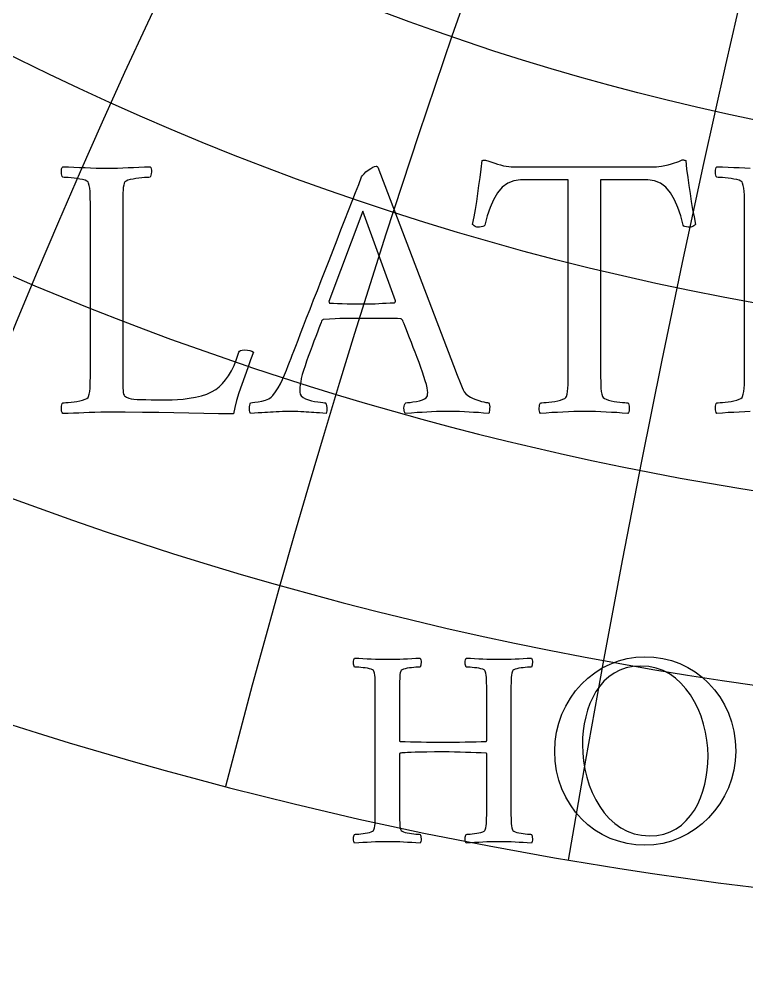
# Model space of a CAD drawing. Header units: millimetres. Extents: x -71 to 71, y -71 to 73.
# Drawn here: x -17.88 to -7.27, y -22.76 to -8.84 of the extents above; entities that cross this region are included whole.
import ezdxf

# ---------------------------------------------------------------- set-up
doc = ezdxf.new("R2010")
doc.units = ezdxf.units.MM
for name, color, linetype in [('CUT_OUTER', 1, 'Continuous'), ('ENGRAVE', 7, 'Continuous'), ('ENGRAVE_FINE', 8, 'Continuous'), ('TEXT', 5, 'Continuous')]:
    doc.layers.add(name, color=color, linetype=linetype)

msp = doc.modelspace()

# ---------------------------------------------------------------- linework, layer by layer
at = {"layer": 'CUT_OUTER'}
msp.add_arc((-0.0002, -0.0002), 71.2199, 143.788848, 87.803032, dxfattribs=at)
at = {"layer": 'ENGRAVE'}
for centre, radius in [((0, 0), 70.2), ((0, 26.6246), 40.2362), ((0, 24.427), 35.4591), ((0, 0), 45.9522), ((0, 0), 30.0798)]:
    msp.add_circle(centre, radius, dxfattribs=at)
for centre, radius, start, end in [((0, 29.3573), 45.6298, 132.21943, 47.78057), ((0, 32.7997), 51.8337, 159.95459, 20.04541), ((0, 37.2113), 59.1294, 179.387133, 0.612867)]:
    msp.add_arc(centre, radius, start, end, dxfattribs=at)
at = {"layer": 'ENGRAVE_FINE'}
for centre, radius, start, end in [((-414.1098, -56.7462), 420.4981, 4.779127, 17.401802), ((-414.1098, -56.7462), 420.4981, 4.779127, 17.401802), ((-200.6173, -56.7462), 213.4925, 9.614941, 34.898449), ((-200.6173, -56.7462), 213.4925, 9.614941, 34.898449), ((200.6173, -56.7462), 213.4925, 145.101551, 170.385059), ((200.6173, -56.7462), 213.4925, 145.101551, 170.385059), ((-126.4722, -56.7462), 146.0375, 14.56643, 52.566013), ((-126.4722, -56.7462), 146.0375, 14.56643, 52.566013), ((126.4722, -56.7462), 146.0375, 127.433987, 165.43357), ((126.4722, -56.7462), 146.0375, 127.433987, 165.43357), ((-87.0203, -56.7462), 113.597, 19.697338, 70.43411), ((-87.0203, -56.7462), 113.597, 19.697338, 70.43411), ((87.0203, -56.7462), 113.597, 109.56589, 160.302662), ((87.0203, -56.7462), 113.597, 109.56589, 160.302662), ((-61.27, -56.7462), 95.3192, 25.078922, 88.440652), ((-61.27, -56.7462), 95.3192, 25.078922, 88.440652), ((61.27, -56.7462), 95.3192, 91.559348, 154.921078), ((61.27, -56.7462), 95.3192, 91.559348, 154.921078), ((-42.1574, -56.7462), 84.3148, 30.79319, 100.876652), ((-42.1574, -56.7462), 84.3148, 30.79319, 100.876652), ((42.1574, -56.7462), 84.3148, 79.123348, 149.20681), ((42.1574, -56.7462), 84.3148, 79.123348, 149.20681), ((-26.5766, -56.7462), 77.7049, 36.936769, 111.475271), ((-26.5766, -56.7462), 77.7049, 36.936769, 111.475271), ((26.5766, -56.7462), 77.7049, 68.524729, 143.063231), ((26.5766, -56.7462), 77.7049, 68.524729, 143.063231), ((0, 61.7749), 93.357, 221.240592, 318.759408)]:
    msp.add_arc(centre, radius, start, end, dxfattribs=at)
at = {"layer": 'TEXT'}
for points in [[(-16.3684, -13.94), (-16.3684, -13.9462), (-16.3684, -13.9538), (-16.3684, -13.9628), (-16.3684, -13.9732), (-16.3684, -14), (-16.3684, -14.0306), (-16.3684, -14.0651), (-16.3684, -14.1033), (-16.3681, -14.1426), (-16.367, -14.1801), (-16.3653, -14.2159), (-16.3629, -14.25), (-16.3594, -14.2797), (-16.3546, -14.3026), (-16.3484, -14.3185), (-16.3407, -14.3275), (-16.3115, -14.345), (-16.2792, -14.3586), (-16.2437, -14.3685), (-16.2051, -14.3745), (-16.1593, -14.3782), (-16.102, -14.3808), (-16.0334, -14.3823), (-15.9533, -14.3828), (-15.6488, -14.3828), (-15.5694, -14.3806), (-15.4862, -14.3738), (-15.3992, -14.3626), (-15.3084, -14.3469), (-15.2203, -14.3263), (-15.1416, -14.3005), (-15.0723, -14.2695), (-15.0122, -14.2334), (-14.9633, -14.1939), (-14.9161, -14.1476), (-14.8706, -14.0943), (-14.8268, -14.0341), (-14.7851, -13.9649), (-14.7458, -13.8846), (-14.709, -13.7933), (-14.6746, -13.6909), (-14.6656, -13.6764), (-14.6497, -13.666), (-14.6268, -13.6598), (-14.5971, -13.6577), (-14.5514, -13.6598), (-14.514, -13.666), (-14.485, -13.6764), (-14.4642, -13.6909), (-14.5038, -13.8033), (-14.5452, -13.9192), (-14.5882, -14.0386), (-14.6331, -14.1614), (-14.6747, -14.2815), (-14.7085, -14.3925), (-14.7342, -14.4946), (-14.7521, -14.5877), (-14.9704, -14.587), (-15.188, -14.5849), (-15.4049, -14.5814), (-15.6211, -14.5766), (-15.8439, -14.5717), (-16.0806, -14.5683), (-16.3311, -14.5662), (-16.5954, -14.5655), (-16.6871, -14.566), (-16.7739, -14.5676), (-16.8559, -14.5702), (-16.933, -14.5738), (-17.0085, -14.5774), (-17.0853, -14.58), (-17.1635, -14.5816), (-17.243, -14.5821), (-17.2525, -14.569), (-17.2589, -14.5517), (-17.2622, -14.5302), (-17.2624, -14.5046), (-17.2602, -14.479), (-17.2562, -14.4576), (-17.2505, -14.4403), (-17.243, -14.4271), (-17.223, -14.4266), (-17.196, -14.4251), (-17.1621, -14.4225), (-17.1213, -14.4188), (-17.0775, -14.4138), (-17.0348, -14.4071), (-16.9931, -14.3986), (-16.9524, -14.3884), (-16.917, -14.377), (-16.8908, -14.3649), (-16.8741, -14.3521), (-16.8666, -14.3386), (-16.8568, -14.3029), (-16.8493, -14.2624), (-16.8443, -14.2171), (-16.8417, -14.167), (-16.8405, -14.1133), (-16.8396, -14.0576), (-16.8391, -13.9999), (-16.8389, -13.94), (-16.8389, -11.6317), (-16.8391, -11.5717), (-16.8396, -11.5134), (-16.8405, -11.4568), (-16.8417, -11.402), (-16.8443, -11.3506), (-16.8493, -11.3044), (-16.8568, -11.2634), (-16.8666, -11.2276), (-16.8741, -11.212), (-16.8908, -11.1986), (-16.917, -11.1871), (-16.9524, -11.1778), (-16.9931, -11.17), (-17.0348, -11.1633), (-17.0775, -11.1576), (-17.1213, -11.1529), (-17.1621, -11.1493), (-17.196, -11.1467), (-17.223, -11.1451), (-17.243, -11.1446), (-17.2505, -11.1314), (-17.2562, -11.1141), (-17.2602, -11.0927), (-17.2624, -11.0671), (-17.2622, -11.0415), (-17.2589, -11.02), (-17.2525, -11.0027), (-17.243, -10.9896), (-17.1603, -10.9925), (-17.0784, -10.9958), (-16.997, -10.9995), (-16.9164, -11.0034), (-16.8365, -11.0071), (-16.7573, -11.0097), (-16.6788, -11.0112), (-16.6009, -11.0117), (-16.5212, -11.0112), (-16.4425, -11.0097), (-16.3648, -11.0071), (-16.2882, -11.0034), (-16.2112, -10.9995), (-16.1325, -10.9958), (-16.052, -10.9925), (-15.9699, -10.9896), (-15.9604, -11.0027), (-15.954, -11.02), (-15.9507, -11.0415), (-15.9505, -11.0671), (-15.9527, -11.0927), (-15.9567, -11.1141), (-15.9624, -11.1314), (-15.9699, -11.1446), (-15.9899, -11.1451), (-16.0169, -11.1467), (-16.0508, -11.1493), (-16.0917, -11.1529), (-16.1352, -11.1576), (-16.1775, -11.1633), (-16.2183, -11.17), (-16.2577, -11.1778), (-16.2923, -11.1871), (-16.3186, -11.1986), (-16.3366, -11.212), (-16.3463, -11.2276), (-16.3537, -11.2574), (-16.3594, -11.2913), (-16.3634, -11.3293), (-16.3657, -11.3715), (-16.3669, -11.4169), (-16.3677, -11.4643), (-16.3683, -11.5137), (-16.3684, -11.5653), (-16.3684, -11.5736), (-16.3684, -11.5819), (-16.3684, -11.5902), (-16.3684, -11.5985), (-16.3684, -11.6068), (-16.3684, -11.6151), (-16.3684, -11.6234), (-16.3684, -11.6317)], [(-13.9273, -13.8127), (-13.924, -13.8042), (-13.9141, -13.7788), (-13.8977, -13.7364), (-13.8747, -13.6771), (-13.8461, -13.6032), (-13.8131, -13.5172), (-13.7756, -13.4191), (-13.7335, -13.309), (-13.6877, -13.1894), (-13.6387, -13.0633), (-13.5867, -12.9306), (-13.5315, -12.7914), (-13.4746, -12.6478), (-13.4173, -12.5022), (-13.3597, -12.3544), (-13.3018, -12.2046), (-13.2442, -12.0553), (-13.1876, -11.9092), (-13.1321, -11.7661), (-13.0776, -11.6262), (-13.0252, -11.4919), (-12.9759, -11.366), (-12.9297, -11.2484), (-12.8866, -11.139), (-12.8722, -11.1162), (-12.8513, -11.092), (-12.8238, -11.0664), (-12.7897, -11.0394), (-12.7546, -11.0152), (-12.724, -10.9979), (-12.6979, -10.9875), (-12.6763, -10.9841), (-12.6712, -10.9842), (-12.6673, -10.9847), (-12.6643, -10.9856), (-12.6624, -10.9868), (-12.6605, -10.9884), (-12.6576, -10.9903), (-12.6536, -10.9925), (-12.6486, -10.9951), (-11.547, -13.8846), (-11.4927, -14.0272), (-11.4515, -14.1337), (-11.4235, -14.2043), (-11.4086, -14.2389), (-11.3915, -14.2683), (-11.3678, -14.2957), (-11.3375, -14.3209), (-11.3007, -14.3441), (-11.2606, -14.3647), (-11.2204, -14.3822), (-11.1803, -14.3965), (-11.1402, -14.4078), (-11.1037, -14.4162), (-11.0744, -14.4223), (-11.0525, -14.4259), (-11.0378, -14.4271), (-11.0284, -14.4429), (-11.0225, -14.4624), (-11.0201, -14.4858), (-11.0211, -14.5129), (-11.0239, -14.539), (-11.0267, -14.5593), (-11.0295, -14.5736), (-11.0322, -14.5821), (-11.1104, -14.5768), (-11.1844, -14.5717), (-11.2543, -14.5671), (-11.3201, -14.5627), (-11.3868, -14.5591), (-11.4598, -14.5565), (-11.5391, -14.555), (-11.6245, -14.5544), (-11.7146, -14.555), (-11.7968, -14.5565), (-11.871, -14.5591), (-11.9373, -14.5627), (-12.0035, -14.5671), (-12.0777, -14.5717), (-12.1599, -14.5768), (-12.25, -14.5821), (-12.2595, -14.569), (-12.2659, -14.5517), (-12.2692, -14.5302), (-12.2694, -14.5046), (-12.2668, -14.479), (-12.2618, -14.4576), (-12.2544, -14.4403), (-12.2445, -14.4271), (-12.2161, -14.4259), (-12.1808, -14.4223), (-12.1386, -14.4162), (-12.0895, -14.4078), (-12.0411, -14.3972), (-12.0009, -14.3849), (-11.9691, -14.3709), (-11.9456, -14.3552), (-11.9359, -14.342), (-11.929, -14.3247), (-11.9248, -14.3033), (-11.9234, -14.2777), (-11.9257, -14.2484), (-11.9324, -14.2106), (-11.9437, -14.164), (-11.9594, -14.1088), (-11.9786, -14.0474), (-12.0002, -13.9822), (-12.0243, -13.9132), (-12.0507, -13.8404), (-12.0784, -13.7662), (-12.1061, -13.693), (-12.1338, -13.6208), (-12.1615, -13.5498), (-12.1879, -13.4823), (-12.212, -13.4211), (-12.2336, -13.366), (-12.2528, -13.3173), (-12.2685, -13.2773), (-12.2798, -13.2488), (-12.2865, -13.2316), (-12.2888, -13.2259), (-12.2895, -13.2252), (-12.2915, -13.2232), (-12.295, -13.2197), (-12.2998, -13.2149), (-12.3054, -13.21), (-12.3109, -13.2066), (-12.3165, -13.2045), (-12.322, -13.2038), (-12.3659, -13.2014), (-12.4147, -13.1996), (-12.4683, -13.1986), (-12.5268, -13.1982), (-12.5867, -13.1982), (-12.6444, -13.1982), (-12.7001, -13.1982), (-12.7538, -13.1982), (-12.7676, -13.1982), (-12.7814, -13.1982), (-12.7953, -13.1982), (-12.8091, -13.1982), (-12.8226, -13.1982), (-12.8354, -13.1982), (-12.8475, -13.1982), (-12.8589, -13.1982), (-12.9388, -13.1984), (-13.0125, -13.1989), (-13.08, -13.1998), (-13.1412, -13.201), (-13.2035, -13.2029), (-13.2741, -13.2059), (-13.353, -13.2098), (-13.4402, -13.2149), (-13.4433, -13.2154), (-13.4471, -13.2169), (-13.4516, -13.2195), (-13.4568, -13.2232), (-13.4616, -13.2268), (-13.4651, -13.2294), (-13.4671, -13.2309), (-13.4678, -13.2315), (-13.4704, -13.2384), (-13.4782, -13.2591), (-13.4912, -13.2937), (-13.5093, -13.3422), (-13.5311, -13.4001), (-13.555, -13.4633), (-13.581, -13.5316), (-13.609, -13.6051), (-13.6372, -13.68), (-13.6637, -13.7525), (-13.6884, -13.8225), (-13.7114, -13.8902), (-13.7341, -13.9566), (-13.7522, -14.0175), (-13.7659, -14.0729), (-13.7751, -14.1227), (-13.7811, -14.1673), (-13.7854, -14.2071), (-13.788, -14.242), (-13.7889, -14.2721), (-13.7835, -14.301), (-13.7674, -14.3268), (-13.7406, -14.3495), (-13.7031, -14.369), (-13.6598, -14.3854), (-13.6159, -14.3988), (-13.5713, -14.409), (-13.526, -14.4161), (-13.4846, -14.4209), (-13.4519, -14.4244), (-13.4279, -14.4264), (-13.4125, -14.4271), (-13.4073, -14.4356), (-13.4028, -14.45), (-13.399, -14.4702), (-13.3959, -14.4963), (-13.3941, -14.5235), (-13.3945, -14.5468), (-13.3969, -14.5664), (-13.4014, -14.5821), (-13.4521, -14.5794), (-13.499, -14.5766), (-13.542, -14.5738), (-13.5813, -14.571), (-13.6187, -14.5683), (-13.656, -14.5655), (-13.6934, -14.5627), (-13.7308, -14.56), (-13.7711, -14.5576), (-13.8173, -14.5558), (-13.8693, -14.5548), (-13.9273, -14.5544), (-13.9857, -14.5548), (-14.0394, -14.5558), (-14.0882, -14.5576), (-14.1321, -14.56), (-14.1736, -14.5627), (-14.2151, -14.5655), (-14.2566, -14.5683), (-14.2982, -14.571), (-14.3424, -14.5738), (-14.3923, -14.5766), (-14.4476, -14.5794), (-14.5085, -14.5821), (-14.5133, -14.5736), (-14.5168, -14.5593), (-14.5189, -14.539), (-14.5196, -14.5129), (-14.5189, -14.4858), (-14.5168, -14.4624), (-14.5133, -14.4429), (-14.5085, -14.4271), (-14.4793, -14.4256), (-14.4414, -14.4209), (-14.3949, -14.4131), (-14.3397, -14.4022), (-14.2852, -14.3879), (-14.2407, -14.3697), (-14.2063, -14.3477), (-14.1819, -14.322), (-14.142, -14.2678), (-14.1051, -14.2106), (-14.0714, -14.1502), (-14.0408, -14.0867), (-14.0119, -14.0208), (-13.9833, -13.9532), (-13.9551, -13.8838), (-13.9273, -13.8127)], [(-8.5911, -10.9896), (-8.5554, -10.9879), (-8.515, -10.9827), (-8.4696, -10.974), (-8.4195, -10.9619), (-8.3703, -10.9484), (-8.3281, -10.9356), (-8.2928, -10.9235), (-8.2645, -10.9121), (-8.2441, -10.9024), (-8.2271, -10.8955), (-8.2136, -10.8913), (-8.2036, -10.89), (-8.1949, -10.8906), (-8.1856, -10.8927), (-8.1756, -10.8962), (-8.1648, -10.901), (-8.1505, -11.0245), (-8.1351, -11.146), (-8.1187, -11.2653), (-8.1012, -11.3826), (-8.0827, -11.4978), (-8.0631, -11.6109), (-8.0425, -11.722), (-8.0209, -11.831), (-8.0275, -11.8369), (-8.0361, -11.8434), (-8.0469, -11.8507), (-8.0597, -11.8587), (-8.0742, -11.8656), (-8.0901, -11.8697), (-8.1074, -11.8711), (-8.1261, -11.8697), (-8.1538, -11.868), (-8.1759, -11.8628), (-8.1925, -11.8542), (-8.2036, -11.8421), (-8.2358, -11.7068), (-8.2769, -11.5833), (-8.3271, -11.4715), (-8.3863, -11.3715), (-8.4548, -11.2892), (-8.5329, -11.2304), (-8.6208, -11.1951), (-8.7184, -11.1833), (-9.4048, -11.1833), (-9.4048, -13.94), (-9.4046, -13.9999), (-9.4041, -14.0576), (-9.4032, -14.1133), (-9.402, -14.167), (-9.3994, -14.2171), (-9.3944, -14.2624), (-9.387, -14.3029), (-9.3771, -14.3386), (-9.3674, -14.3521), (-9.3494, -14.3649), (-9.3231, -14.377), (-9.2885, -14.3884), (-9.2493, -14.3986), (-9.209, -14.4071), (-9.1676, -14.4138), (-9.1252, -14.4188), (-9.0856, -14.4225), (-9.0526, -14.4251), (-9.0261, -14.4266), (-9.0062, -14.4271), (-8.9988, -14.4403), (-8.9931, -14.4576), (-8.9891, -14.479), (-8.9869, -14.5046), (-8.987, -14.5302), (-8.9903, -14.5517), (-8.9967, -14.569), (-9.0062, -14.5821), (-9.0884, -14.5768), (-9.1688, -14.5717), (-9.2475, -14.5671), (-9.3245, -14.5627), (-9.4012, -14.5591), (-9.4788, -14.5565), (-9.5575, -14.555), (-9.6373, -14.5544), (-9.7151, -14.555), (-9.7937, -14.5565), (-9.8729, -14.5591), (-9.9528, -14.5627), (-10.0334, -14.5671), (-10.1147, -14.5717), (-10.1967, -14.5768), (-10.2794, -14.5821), (-10.2889, -14.569), (-10.2953, -14.5517), (-10.2986, -14.5302), (-10.2988, -14.5046), (-10.2965, -14.479), (-10.2925, -14.4576), (-10.2868, -14.4403), (-10.2794, -14.4271), (-10.2593, -14.4266), (-10.2323, -14.4251), (-10.1984, -14.4225), (-10.1576, -14.4188), (-10.1138, -14.4138), (-10.0711, -14.4071), (-10.0294, -14.3986), (-9.9888, -14.3884), (-9.9533, -14.377), (-9.9272, -14.3649), (-9.9104, -14.3521), (-9.903, -14.3386), (-9.8931, -14.3029), (-9.8857, -14.2624), (-9.8807, -14.2171), (-9.8781, -14.167), (-9.8769, -14.1133), (-9.876, -14.0576), (-9.8755, -13.9999), (-9.8753, -13.94), (-9.8753, -11.1833), (-10.5728, -11.1833), (-10.6703, -11.1951), (-10.7582, -11.2304), (-10.8364, -11.2892), (-10.9049, -11.3715), (-10.9644, -11.4715), (-11.0156, -11.5833), (-11.0585, -11.7068), (-11.0931, -11.8421), (-11.1042, -11.8542), (-11.1208, -11.8628), (-11.1429, -11.868), (-11.1706, -11.8697), (-11.1891, -11.8711), (-11.2059, -11.8697), (-11.2209, -11.8656), (-11.2343, -11.8587), (-11.2459, -11.8507), (-11.2557, -11.8434), (-11.2638, -11.8369), (-11.2702, -11.831), (-11.2488, -11.722), (-11.2287, -11.6109), (-11.21, -11.4978), (-11.1927, -11.3826), (-11.1765, -11.2653), (-11.1609, -11.146), (-11.146, -11.0245), (-11.1319, -10.901), (-11.1173, -10.8967), (-11.1014, -10.8948), (-11.0841, -10.8953), (-11.0654, -10.8983), (-11.0471, -10.9026), (-11.0308, -10.9073), (-11.0167, -10.9123), (-11.0045, -10.9176), (-10.977, -10.9289), (-10.9443, -10.9405), (-10.9065, -10.9524), (-10.8634, -10.9647), (-10.8193, -10.9756), (-10.7783, -10.9834), (-10.7404, -10.988), (-10.7056, -10.9896)], [(-12.87, -11.6372), (-13.3627, -12.9547), (-13.3625, -12.9554), (-13.362, -12.9575), (-13.3611, -12.9609), (-13.3599, -12.9658), (-13.3583, -12.9706), (-13.3564, -12.9741), (-13.3542, -12.9761), (-13.3516, -12.9768), (-13.2964, -12.9794), (-13.236, -12.9817), (-13.1705, -12.9836), (-13.0997, -12.9851), (-13.03, -12.9863), (-12.9676, -12.9872), (-12.9124, -12.9877), (-12.8645, -12.9879), (-12.8024, -12.9876), (-12.7434, -12.9865), (-12.6875, -12.9848), (-12.6347, -12.9824), (-12.5823, -12.9796), (-12.5275, -12.9768), (-12.4702, -12.9741), (-12.4106, -12.9713), (-12.4055, -12.9704), (-12.4016, -12.9678), (-12.3986, -12.9635), (-12.3967, -12.9575), (-12.3955, -12.9514), (-12.3946, -12.9471), (-12.3941, -12.9445), (-12.3939, -12.9436)], [(-12.5088, -18.1636), (-12.449, -18.1632), (-12.39, -18.162), (-12.3317, -18.1601), (-12.2742, -18.1574), (-12.2165, -18.1544), (-12.1575, -18.1516), (-12.0972, -18.1492), (-12.0355, -18.147), (-12.0284, -18.1572), (-12.0236, -18.1714), (-12.0211, -18.1894), (-12.021, -18.2113), (-12.0227, -18.2332), (-12.0257, -18.2513), (-12.0299, -18.2654), (-12.0355, -18.2757), (-12.0506, -18.2761), (-12.0708, -18.2772), (-12.0962, -18.2792), (-12.1269, -18.2819), (-12.1596, -18.2854), (-12.1912, -18.2897), (-12.2218, -18.2947), (-12.2514, -18.3006), (-12.2774, -18.3076), (-12.2971, -18.3161), (-12.3106, -18.3263), (-12.3178, -18.3379), (-12.3234, -18.3603), (-12.3277, -18.3857), (-12.3307, -18.4142), (-12.3324, -18.4459), (-12.3333, -18.4799), (-12.3339, -18.5154), (-12.3343, -18.5525), (-12.3344, -18.5912), (-12.3344, -18.5974), (-12.3344, -18.6036), (-12.3344, -18.6099), (-12.3344, -18.6161), (-12.3344, -18.6223), (-12.3344, -18.6286), (-12.3344, -18.6348), (-12.3344, -18.641), (-12.3344, -19.3509), (-12.3342, -19.3529), (-12.3334, -19.3546), (-12.3321, -19.356), (-12.3303, -19.3572), (-12.3285, -19.3581), (-12.3272, -19.3587), (-12.3264, -19.3591), (-12.3261, -19.3592), (-12.2509, -19.3613), (-12.1746, -19.3634), (-12.0973, -19.3655), (-12.0189, -19.3675), (-11.9393, -19.3694), (-11.858, -19.3707), (-11.7753, -19.3714), (-11.6909, -19.3717), (-11.6169, -19.3714), (-11.5399, -19.3707), (-11.4601, -19.3694), (-11.3775, -19.3675), (-11.2954, -19.3655), (-11.2171, -19.3634), (-11.1428, -19.3613), (-11.0724, -19.3592), (-11.0721, -19.359), (-11.0713, -19.3582), (-11.07, -19.3569), (-11.0682, -19.3551), (-11.0664, -19.353), (-11.0651, -19.3509), (-11.0643, -19.3489), (-11.064, -19.3468), (-11.064, -18.641), (-11.0642, -18.596), (-11.0646, -18.5523), (-11.0652, -18.5098), (-11.0661, -18.4687), (-11.0681, -18.4302), (-11.0718, -18.3955), (-11.0774, -18.3648), (-11.0848, -18.3379), (-11.0904, -18.3263), (-11.103, -18.3161), (-11.1226, -18.3076), (-11.1492, -18.3006), (-11.1795, -18.2947), (-11.2104, -18.2897), (-11.2418, -18.2854), (-11.2737, -18.2819), (-11.3034, -18.2792), (-11.3282, -18.2772), (-11.348, -18.2761), (-11.363, -18.2757), (-11.3685, -18.2654), (-11.3728, -18.2513), (-11.3758, -18.2332), (-11.3775, -18.2113), (-11.3774, -18.1894), (-11.3749, -18.1714), (-11.3701, -18.1572), (-11.363, -18.147), (-11.3011, -18.1492), (-11.24, -18.1516), (-11.1796, -18.1544), (-11.1201, -18.1574), (-11.0611, -18.1601), (-11.0023, -18.162), (-10.9438, -18.1632), (-10.8855, -18.1636), (-10.8257, -18.1632), (-10.7667, -18.162), (-10.7084, -18.1601), (-10.651, -18.1574), (-10.5932, -18.1544), (-10.5342, -18.1516), (-10.4739, -18.1492), (-10.4122, -18.147), (-10.4051, -18.1572), (-10.4003, -18.1714), (-10.3978, -18.1894), (-10.3977, -18.2113), (-10.3994, -18.2332), (-10.4024, -18.2513), (-10.4067, -18.2654), (-10.4122, -18.2757), (-10.4272, -18.2761), (-10.447, -18.2772), (-10.4718, -18.2792), (-10.5015, -18.2819), (-10.5333, -18.2854), (-10.5643, -18.2897), (-10.5945, -18.2947), (-10.624, -18.3006), (-10.6499, -18.3076), (-10.6696, -18.3161), (-10.6831, -18.3263), (-10.6904, -18.3379), (-10.6978, -18.3648), (-10.7034, -18.3955), (-10.7071, -18.4302), (-10.7091, -18.4687), (-10.71, -18.5098), (-10.7106, -18.5523), (-10.711, -18.596), (-10.7112, -18.641), (-10.7112, -20.3473), (-10.711, -20.3922), (-10.7106, -20.4355), (-10.71, -20.4773), (-10.7091, -20.5175), (-10.7071, -20.5552), (-10.7034, -20.5892), (-10.6978, -20.6195), (-10.6904, -20.6462), (-10.6831, -20.6564), (-10.6696, -20.666), (-10.6499, -20.675), (-10.624, -20.6836), (-10.5945, -20.6913), (-10.5643, -20.6976), (-10.5333, -20.7027), (-10.5015, -20.7064), (-10.4718, -20.7092), (-10.447, -20.7111), (-10.4272, -20.7123), (-10.4122, -20.7127), (-10.4067, -20.7229), (-10.4024, -20.7371), (-10.3994, -20.7551), (-10.3977, -20.777), (-10.3978, -20.7989), (-10.4003, -20.817), (-10.4051, -20.8311), (-10.4122, -20.8414), (-10.4739, -20.8373), (-10.5342, -20.8336), (-10.5932, -20.8301), (-10.651, -20.8268), (-10.7084, -20.8241), (-10.7667, -20.8222), (-10.8257, -20.821), (-10.8855, -20.8206), (-10.9438, -20.821), (-11.0023, -20.8222), (-11.0611, -20.8241), (-11.1201, -20.8268), (-11.1796, -20.8301), (-11.24, -20.8336), (-11.3011, -20.8373), (-11.363, -20.8414), (-11.3701, -20.8311), (-11.3749, -20.817), (-11.3774, -20.7989), (-11.3775, -20.777), (-11.3758, -20.7551), (-11.3728, -20.7371), (-11.3685, -20.7229), (-11.363, -20.7127), (-11.348, -20.7123), (-11.3282, -20.7111), (-11.3034, -20.7092), (-11.2737, -20.7064), (-11.2418, -20.7027), (-11.2104, -20.6976), (-11.1795, -20.6913), (-11.1492, -20.6836), (-11.1226, -20.675), (-11.103, -20.666), (-11.0904, -20.6564), (-11.0848, -20.6462), (-11.0774, -20.6195), (-11.0718, -20.5892), (-11.0681, -20.5552), (-11.0661, -20.5175), (-11.0652, -20.4773), (-11.0646, -20.4355), (-11.0642, -20.3922), (-11.064, -20.3473), (-11.064, -19.5419), (-11.0643, -19.5382), (-11.0651, -19.5352), (-11.0664, -19.533), (-11.0682, -19.5315), (-11.07, -19.5306), (-11.0713, -19.53), (-11.0721, -19.5296), (-11.0724, -19.5295), (-11.1441, -19.5273), (-11.2182, -19.5248), (-11.2946, -19.5221), (-11.3733, -19.5191), (-11.4531, -19.5164), (-11.5327, -19.5144), (-11.6119, -19.5132), (-11.6909, -19.5129), (-11.8228, -19.5131), (-11.9359, -19.5139), (-12.0303, -19.5152), (-12.1061, -19.517), (-12.1668, -19.5191), (-12.2161, -19.5212), (-12.254, -19.5232), (-12.2805, -19.5253), (-12.2992, -19.5274), (-12.3137, -19.5295), (-12.3241, -19.5315), (-12.3303, -19.5336), (-12.3321, -19.5356), (-12.3334, -19.5372), (-12.3342, -19.5387), (-12.3344, -19.5398), (-12.3344, -19.5407), (-12.3344, -19.5414), (-12.3344, -19.5418), (-12.3344, -19.5419), (-12.3344, -20.3473), (-12.3344, -20.3536), (-12.3344, -20.3598), (-12.3344, -20.366), (-12.3344, -20.3722), (-12.3344, -20.3785), (-12.3344, -20.3847), (-12.3344, -20.3909), (-12.3344, -20.3971), (-12.3343, -20.4357), (-12.3339, -20.4724), (-12.3333, -20.5073), (-12.3324, -20.5404), (-12.3307, -20.5711), (-12.3277, -20.599), (-12.3234, -20.6241), (-12.3178, -20.6462), (-12.3106, -20.6564), (-12.2971, -20.666), (-12.2774, -20.675), (-12.2514, -20.6836), (-12.2218, -20.6913), (-12.1912, -20.6976), (-12.1596, -20.7027), (-12.1269, -20.7064), (-12.0962, -20.7092), (-12.0708, -20.7111), (-12.0506, -20.7123), (-12.0355, -20.7127), (-12.0299, -20.7229), (-12.0257, -20.7371), (-12.0227, -20.7551), (-12.021, -20.777), (-12.0211, -20.7989), (-12.0236, -20.817), (-12.0284, -20.8311), (-12.0355, -20.8414), (-12.0972, -20.8373), (-12.1575, -20.8336), (-12.2165, -20.8301), (-12.2742, -20.8268), (-12.3317, -20.8241), (-12.39, -20.8222), (-12.449, -20.821), (-12.5088, -20.8206), (-12.5672, -20.821), (-12.6261, -20.8222), (-12.6855, -20.8241), (-12.7455, -20.8268), (-12.8059, -20.8301), (-12.8669, -20.8336), (-12.9284, -20.8373), (-12.9904, -20.8414), (-12.9975, -20.8311), (-13.0023, -20.817), (-13.0048, -20.7989), (-13.0049, -20.777), (-13.0032, -20.7551), (-13.0003, -20.7371), (-12.996, -20.7229), (-12.9904, -20.7127), (-12.9753, -20.7123), (-12.9551, -20.7111), (-12.9297, -20.7092), (-12.8991, -20.7064), (-12.8662, -20.7027), (-12.8342, -20.6976), (-12.8029, -20.6913), (-12.7724, -20.6836), (-12.7458, -20.675), (-12.7263, -20.666), (-12.7137, -20.6564), (-12.7081, -20.6462), (-12.7007, -20.6195), (-12.6951, -20.5892), (-12.6914, -20.5552), (-12.6894, -20.5175), (-12.6885, -20.4773), (-12.6878, -20.4355), (-12.6875, -20.3922), (-12.6873, -20.3473), (-12.6873, -18.641), (-12.6875, -18.596), (-12.6878, -18.5523), (-12.6885, -18.5098), (-12.6894, -18.4687), (-12.6914, -18.4302), (-12.6951, -18.3955), (-12.7007, -18.3648), (-12.7081, -18.3379), (-12.7137, -18.3263), (-12.7263, -18.3161), (-12.7458, -18.3076), (-12.7724, -18.3006), (-12.8029, -18.2947), (-12.8342, -18.2897), (-12.8662, -18.2854), (-12.8991, -18.2819), (-12.9297, -18.2792), (-12.9551, -18.2772), (-12.9753, -18.2761), (-12.9904, -18.2757), (-12.996, -18.2654), (-13.0003, -18.2513), (-13.0032, -18.2332), (-13.0049, -18.2113), (-13.0048, -18.1894), (-13.0023, -18.1714), (-12.9975, -18.1572), (-12.9904, -18.147), (-12.9284, -18.1492), (-12.8669, -18.1516), (-12.8059, -18.1544), (-12.7455, -18.1574), (-12.6855, -18.1601), (-12.6261, -18.162), (-12.5672, -18.1632), (-12.5088, -18.1636)], [(-8.7599, -18.1262), (-8.6269, -18.1324), (-8.4978, -18.1511), (-8.3726, -18.1823), (-8.2513, -18.2259), (-8.1355, -18.281), (-8.0266, -18.3468), (-7.9248, -18.4232), (-7.8299, -18.5102), (-7.7434, -18.6068), (-7.6665, -18.7116), (-7.5991, -18.8247), (-7.5414, -18.9462), (-7.4951, -19.075), (-7.462, -19.2103), (-7.4422, -19.3521), (-7.4355, -19.5004), (-7.4422, -19.6412), (-7.462, -19.777), (-7.4951, -19.9079), (-7.5414, -20.0339), (-7.5991, -20.1538), (-7.6665, -20.2664), (-7.7434, -20.3717), (-7.8299, -20.4698), (-7.9248, -20.5591), (-8.0266, -20.6379), (-8.1355, -20.7064), (-8.2513, -20.7646), (-8.3726, -20.8109), (-8.4978, -20.844), (-8.6269, -20.8638), (-8.7599, -20.8704), (-8.8911, -20.8642), (-9.0189, -20.8455), (-9.1433, -20.8144), (-9.2643, -20.7708), (-9.3801, -20.7157), (-9.4885, -20.6499), (-9.5897, -20.5735), (-9.6836, -20.4864), (-9.7691, -20.3899), (-9.845, -20.2851), (-9.9113, -20.1719), (-9.968, -20.0505), (-10.0134, -19.9219), (-10.0459, -19.7874), (-10.0653, -19.6469), (-10.0718, -19.5004), (-10.0653, -19.3595), (-10.0459, -19.2233), (-10.0134, -19.0917), (-9.968, -18.9648), (-9.9113, -18.8441), (-9.845, -18.7308), (-9.7691, -18.6251), (-9.6836, -18.5268), (-9.5897, -18.4376), (-9.4885, -18.3587), (-9.3801, -18.2902), (-9.2643, -18.2321), (-9.1433, -18.1858), (-9.0189, -18.1527), (-8.8911, -18.1328), (-8.7599, -18.1262)], [(-8.818, -18.2632), (-8.928, -18.2696), (-9.0298, -18.2886), (-9.1232, -18.3204), (-9.2083, -18.3649), (-9.2855, -18.4198), (-9.3551, -18.4827), (-9.4173, -18.5537), (-9.4719, -18.6327), (-9.5194, -18.7181), (-9.5601, -18.8081), (-9.5941, -18.9028), (-9.6214, -19.0022), (-9.6423, -19.1039), (-9.6572, -19.2056), (-9.6661, -19.3073), (-9.6691, -19.4091), (-9.6651, -19.5273), (-9.653, -19.6452), (-9.6329, -19.7629), (-9.6048, -19.8803), (-9.5688, -19.995), (-9.5254, -20.1045), (-9.4744, -20.2088), (-9.4159, -20.3079), (-9.3501, -20.3996), (-9.2773, -20.4817), (-9.1975, -20.5543), (-9.1107, -20.6172), (-9.0169, -20.668), (-8.9161, -20.7044), (-8.8083, -20.7262), (-8.6935, -20.7334), (-8.5835, -20.7271), (-8.4817, -20.708), (-8.3883, -20.6762), (-8.3032, -20.6317), (-8.2259, -20.5766), (-8.1558, -20.5129), (-8.0931, -20.4406), (-8.0375, -20.3598), (-7.9891, -20.2725), (-7.9477, -20.1807), (-7.9134, -20.0846), (-7.886, -19.9841), (-7.8651, -19.8814), (-7.8502, -19.7791), (-7.8412, -19.677), (-7.8382, -19.5751), (-7.8423, -19.4571), (-7.8543, -19.3395), (-7.8744, -19.2225), (-7.9026, -19.106), (-7.9387, -18.9923), (-7.9825, -18.8839), (-8.0341, -18.7806), (-8.0936, -18.6825), (-8.1603, -18.5918), (-8.2337, -18.5108), (-8.3139, -18.4393), (-8.4008, -18.3774), (-8.4946, -18.3274), (-8.5954, -18.2918), (-8.7032, -18.2704), (-8.818, -18.2632)]]:
    msp.add_lwpolyline(points, close=True, dxfattribs=at)
msp.add_lwpolyline([(-7.2252, -14.5565), (-7.3044, -14.5591), (-7.3843, -14.5627), (-7.4649, -14.5671), (-7.5462, -14.5717), (-7.6282, -14.5768), (-7.7109, -14.5821), (-7.7204, -14.569), (-7.7268, -14.5517), (-7.7301, -14.5302), (-7.7303, -14.5046), (-7.7281, -14.479), (-7.7241, -14.4576), (-7.7184, -14.4403), (-7.7109, -14.4271), (-7.6909, -14.4266), (-7.6639, -14.4251), (-7.63, -14.4225), (-7.5891, -14.4188), (-7.5454, -14.4138), (-7.5027, -14.4071), (-7.461, -14.3986), (-7.4203, -14.3884), (-7.3849, -14.377), (-7.3587, -14.3649), (-7.342, -14.3521), (-7.3345, -14.3386), (-7.3247, -14.3029), (-7.3172, -14.2624), (-7.3122, -14.2171), (-7.3096, -14.167), (-7.3084, -14.1133), (-7.3075, -14.0576), (-7.307, -13.9999), (-7.3068, -13.94), (-7.3068, -11.6317), (-7.307, -11.5717), (-7.3075, -11.5134), (-7.3084, -11.4568), (-7.3096, -11.402), (-7.3122, -11.3506), (-7.3172, -11.3044), (-7.3247, -11.2634), (-7.3345, -11.2276), (-7.342, -11.212), (-7.3587, -11.1986), (-7.3849, -11.1871), (-7.4203, -11.1778), (-7.461, -11.17), (-7.5027, -11.1633), (-7.5454, -11.1576), (-7.5891, -11.1529), (-7.63, -11.1493), (-7.6639, -11.1467), (-7.6909, -11.1451), (-7.7109, -11.1446), (-7.7184, -11.1314), (-7.7241, -11.1141), (-7.7281, -11.0927), (-7.7303, -11.0671), (-7.7301, -11.0415), (-7.7268, -11.02), (-7.7204, -11.0027), (-7.7109, -10.9896), (-7.6282, -10.9925), (-7.5462, -10.9958), (-7.4649, -10.9995), (-7.3843, -11.0034), (-7.3044, -11.0071), (-7.2252, -11.0097)], dxfattribs=at)

doc.saveas('drawing.dxf')
